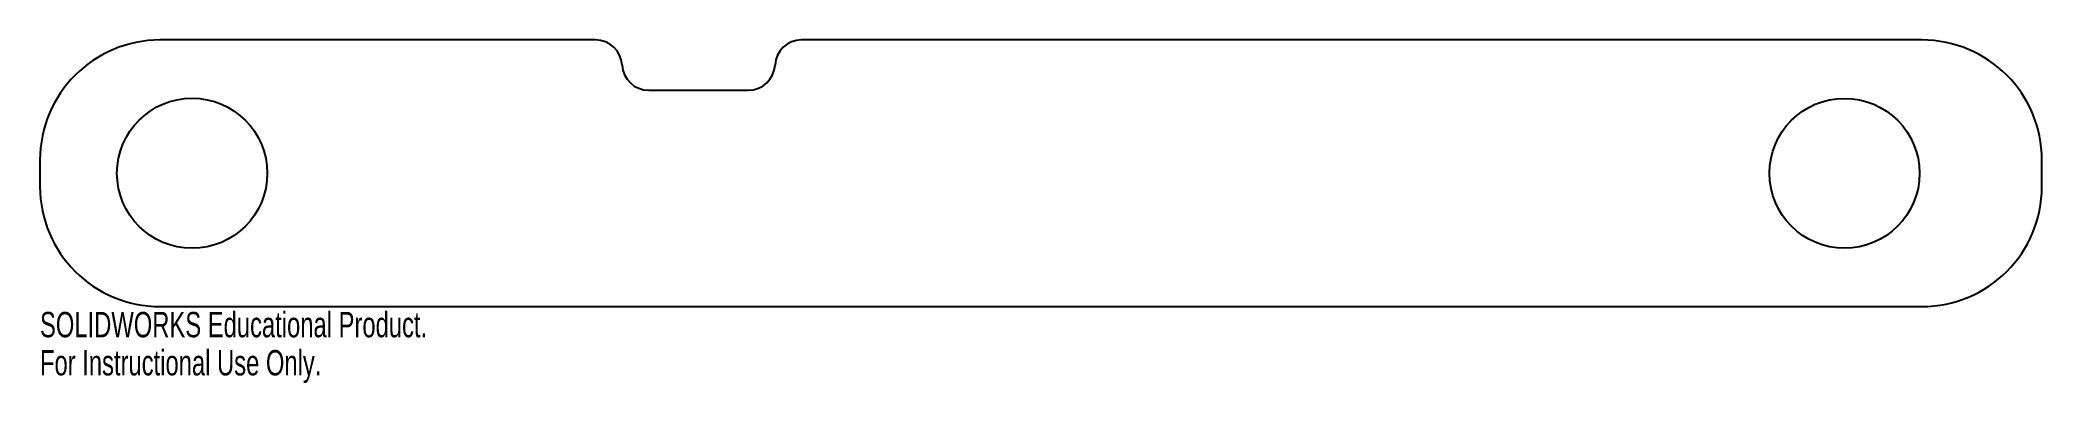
# Model space of a CAD drawing. Header units: inches. Extents: x -9.3 to 5.7, y 1.6 to 4.2.
import ezdxf

# ---------------------------------------------------------------- set-up
doc = ezdxf.new("R2010")
doc.units = ezdxf.units.IN
doc.header["$MEASUREMENT"] = 0
doc.styles.add('SLDTEXTSTYLE0', font='TXT', dxfattribs={"width": 0.7})

msp = doc.modelspace()

# ---------------------------------------------------------------- linework, layer by layer
at = {"color": 7, "linetype": 'Continuous', "lineweight": 25}
for p, q in [((-5.178, 4.151), (-8.44, 4.151)), ((4.76, 4.151), (-3.633, 4.151)), ((-4.779, 3.774), (-4.032, 3.774)), ((-9.34, 3.251), (-9.34, 3.051)), ((5.66, 3.051), (5.66, 3.251)), ((-8.44, 2.151), (4.76, 2.151))]:
    msp.add_line(p, q, dxfattribs=at)
for centre, radius in [((-8.2, 3.151), 0.563), ((4.181, 3.151), 0.562)]:
    msp.add_circle(centre, radius, dxfattribs=at)
for centre, radius, start, end in [((-8.44, 3.251), 0.9, 90, 180), ((-5.178, 3.951), 0.2, 3.2964, 90), ((-3.633, 3.951), 0.2, 90, 176.7036), ((4.76, 3.251), 0.9, 0, 90), ((-4.779, 3.974), 0.2, 183.2964, 270), ((-4.032, 3.974), 0.2, 270, 356.7036), ((-8.44, 3.051), 0.9, 180, 270), ((4.76, 3.051), 0.9, 270, 0)]:
    msp.add_arc(centre, radius, start, end, dxfattribs=at)

# ---------------------------------------------------------------- texts
at = {"color": 7, "linetype": 'Continuous', "char_height": 0.1903, "attachment_point": 1, "style": 'SLDTEXTSTYLE0'}
for s, insert in [('SOLIDWORKS Educational Product.', (-9.34, 2.111)), ('For Instructional Use Only.', (-9.34, 1.825))]:
    msp.add_mtext(s, dxfattribs=dict(at, insert=insert))

doc.saveas('drawing.dxf')
